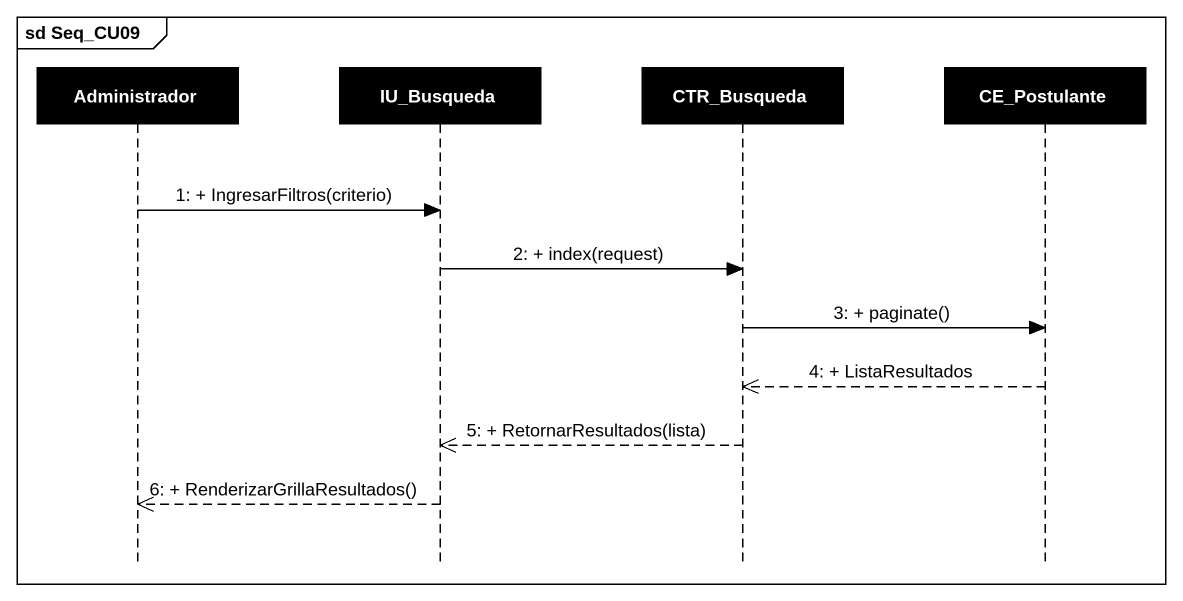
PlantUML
@startuml
mainframe sd Seq_CU09
hide footbox
participant Administrador #000000
participant IU_Busqueda #000000
participant CTR_Busqueda #000000
participant CE_Postulante #000000

Administrador -> IU_Busqueda : 1: + IngresarFiltros(criterio)
IU_Busqueda -> CTR_Busqueda : 2: + index(request)
CTR_Busqueda -> CE_Postulante : 3: + paginate()
CE_Postulante -->> CTR_Busqueda : 4: + ListaResultados
CTR_Busqueda -->> IU_Busqueda : 5: + RetornarResultados(lista)
IU_Busqueda -->> Administrador : 6: + RenderizarGrillaResultados()
@enduml
